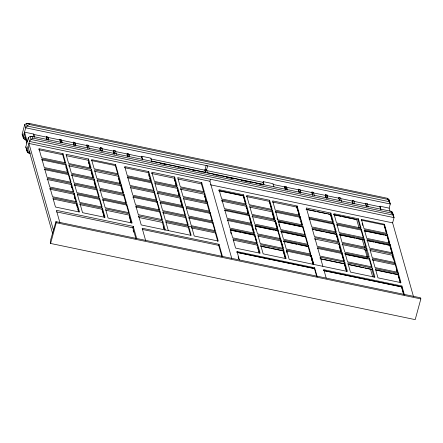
<?xml version="1.0" encoding="UTF-8"?>
<svg xmlns="http://www.w3.org/2000/svg" width="443" height="443" viewBox="0 0 443 443"><rect width="100%" height="100%" fill="white"/><g stroke="black" fill="none" stroke-linecap="round" stroke-linejoin="round"><path stroke-width="0.66" d="M296.677 208.083L297.164 206.023L272.639 200.9L275.247 210.115L299.773 215.243L297.164 206.023L296.871 207.108L299.285 215.647M313.688 264.41L311.091 255.234L310.698 256.674M26.37 140.066L25.024 139.783L23.712 138.637L22.15 134.063L24.758 124.511L26.453 123.542L28.889 123.364L387.415 198.276L388.771 199.245L390.289 204.001L389.153 208.144L390.056 211.333M30.107 153.533L28.756 153.25L27.494 152.359L25.794 146.938L28.352 137.563L30.157 136.444L32.394 136.366L391.086 211.317L392.371 212.131L394.043 217.635L392.62 222.862L413.513 296.694M34.244 136.959L33.618 134.046L24.509 132.141L27.217 141.71M46.952 139.611L46.332 136.699L47.85 137.02L48.752 140.209M48.475 139.927L47.85 137.02M60.425 142.43L59.849 139.335L61.372 139.65L62.275 142.84M49.821 189.178L50.114 188.098L74.158 193.12L76.6 201.748L52.556 196.725L50.114 188.098M64.927 162.609L62.701 154.745L62.995 153.666L38.951 148.643L41.548 157.819L65.592 162.841L62.995 153.666M67.912 172.803L65.658 164.846L65.902 163.943L41.858 158.921L44.3 167.543L68.344 172.565L65.902 163.943M73.898 145.243L73.322 142.148L74.839 142.469L75.742 145.658M75.238 144.922L74.839 142.469M70.664 182.533L68.41 174.57L68.654 173.667L44.61 168.645L47.052 177.272L71.096 182.294L68.654 173.667M50.602 243.456L56.255 222.724L55.945 221.622L420.54 297.807L420.85 298.909L415.196 319.636L50.602 243.456L50.286 242.354L50.723 239.641L55.945 221.622M73.178 191.775L71.113 184.476L71.406 183.396L47.362 178.374L49.804 186.996L73.848 192.018L71.406 183.396M74.147 185.113L74.446 184.028L96.939 188.729L99.382 197.356L76.883 192.655L74.446 184.028M87.371 148.056L86.795 144.966L88.312 145.282L89.215 148.471M75.93 201.504L73.865 194.206L74.158 193.12M90.405 168.124L88.185 160.261L88.528 158.998L66.029 154.297L68.626 163.473L91.125 168.174L88.528 158.998M78.848 211.815L76.617 203.93L76.91 202.85L52.867 197.827L55.475 207.025L79.518 212.047L76.91 202.85M93.157 177.837L91.092 170.538L91.435 169.276L68.942 164.574L71.378 173.202L93.877 177.903L91.435 169.276M99.825 149.402L99.968 148.859L100.511 150.775M100.843 150.875L100.118 148.322L100.317 147.602L101.835 147.918L102.737 151.107M101.835 147.918L101.635 148.638L113.591 151.135L114.311 153.688M95.959 187.383L93.894 180.085L94.187 179.005L71.694 174.304L74.131 182.931L96.629 187.627L94.187 179.005M98.711 197.113L96.646 189.814L96.939 188.729M101.696 207.318L99.448 199.361L99.692 198.458L77.198 193.757L79.635 202.385L102.134 207.08L99.692 198.458M113.591 151.135L113.834 150.232L115.352 150.554L116.437 154.38M104.565 217.806L102.15 209.268L102.444 208.182L79.95 203.487L82.553 212.684L105.046 217.38L102.444 208.182M117.772 174.082L115.363 165.56L115.606 164.658L91.563 159.635L94.16 168.811L118.203 173.833L115.606 164.658M120.236 183.496L118.17 176.198L118.514 174.935L94.47 169.913L96.912 178.535L120.956 183.563L118.514 174.935M127.783 156.501L127.207 153.411L128.725 153.727L129.627 156.916M123.038 193.043L120.972 185.744L121.266 184.665L97.222 179.636L99.664 188.264L123.708 193.286L121.266 184.665M127.623 176.84L130.065 185.462L154.109 190.49L151.667 181.863L127.623 176.84L127.374 177.737L151.417 182.765L153.671 190.728M125.978 203.431L123.724 195.468L124.018 194.388L99.974 189.366L102.416 197.988L126.46 203.016L124.018 194.388M128.78 212.978L126.526 205.015L126.77 204.118L102.726 199.09L105.168 207.717L129.212 212.74L126.77 204.118M142.308 159.535L141.588 156.988L141.782 156.263L150.891 158.168L151.716 161.075L205.901 172.399L205.076 169.492L206.599 169.807L207.418 172.715L264.039 184.548L263.22 181.641L273.082 183.701L273.984 186.891M131.41 222.99L129.179 215.104L129.522 213.842L105.478 208.819L108.081 218.017L132.125 223.039L129.522 213.842M135.979 238.86L132.856 227.829L133.249 226.384L56.405 210.331L59.899 222.663M150.875 181.187L148.46 172.665L148.759 171.585L124.716 166.562L127.313 175.738L151.351 180.761L148.759 171.585M138.421 216.887L138.681 215.924L162.725 220.946L165.278 229.967M151.417 182.765L151.667 181.863M156.373 200.635L154.125 192.672L154.419 191.592L130.375 186.564L132.817 195.191L156.861 200.214L154.419 191.592M159.175 210.181L156.922 202.218L157.171 201.316L133.127 196.293L135.569 204.915L159.613 209.943L157.171 201.316M161.928 219.905L159.679 211.942L159.923 211.045L135.879 206.017L138.321 214.645L162.365 219.667L159.923 211.045M164.519 230.122L162.332 222.392L162.725 220.946M176.547 186.126L174.326 178.263L174.669 177.001L151.794 172.222L154.391 181.397L177.266 186.176L174.669 177.001M179.531 196.321L177.283 188.358L177.577 187.278L154.701 182.499L157.143 191.121L180.019 195.9L177.577 187.278M182.289 206.045L180.035 198.087L180.329 197.002L157.453 192.223L159.895 200.851L182.771 205.63L180.329 197.002M185.085 215.591L182.837 207.634L183.081 206.731L160.205 201.953L162.647 210.575L185.523 215.353L183.081 206.731M187.793 225.498L185.539 217.541L185.833 216.455L162.958 211.676L165.4 220.304L188.275 225.083L185.833 216.455M190.523 235.15L188.292 227.265L188.585 226.185L191.188 235.383L141.234 224.944L138.681 215.924M205.541 172.537L204.882 170.212L206.161 165.527M203.63 191.786L201.404 183.917L201.748 182.66L177.704 177.632L180.301 186.808L204.345 191.836L201.748 182.66M206.599 169.807L207.678 165.843M206.377 201.493L204.312 194.195L204.655 192.938L180.611 187.91L183.053 196.537L207.097 201.559M231.755 258.419L209.921 181.253L210.458 179.271M209.367 211.704L207.114 203.741L207.407 202.661L183.363 197.639L185.805 206.261L209.849 211.289L204.655 192.938M212.169 221.251L209.916 213.288L210.159 212.391L186.115 207.363L188.557 215.99L212.601 221.013L210.159 212.391M214.921 230.98L212.668 223.017L212.911 222.115L188.868 217.092L191.31 225.714L215.353 230.742L212.911 222.115M221.699 201.111L221.998 200.026L246.524 205.153L248.96 213.759L224.435 208.631L221.998 200.026M217.79 241.463L215.37 232.924L215.663 231.844L165.71 221.406L168.312 230.604M221.843 256.425L218.72 245.389L219.014 244.303L142.17 228.25L145.658 240.582M243.606 194.831L246.214 204.051L221.683 198.924L219.075 189.709L243.606 194.831L243.312 195.917L218.781 190.789M246.524 205.153L246.086 206.776L246.646 208.758M236.839 252.288L237.038 251.569L314.641 267.782L317.205 276.836M248.927 216.123L249.276 214.861L224.745 209.733L227.187 218.36L251.713 223.482L249.276 214.861M263.679 184.687L263.02 182.361L263.22 181.641M251.635 226.03L252.028 224.584L227.497 219.462L229.939 228.084L254.465 233.212L252.028 224.584M256.835 242.997L254.581 235.034L254.78 234.314L230.249 229.186L232.691 237.813L257.217 242.941L254.78 234.314M257.09 245.66L257.533 244.038L233.001 238.915L235.598 248.091L260.13 253.219L257.533 244.038M269.599 200.264L272.207 209.484L249.248 204.683L246.64 195.468L269.599 200.264L269.305 201.349L271.725 209.888M272.03 212.385L272.523 210.586L249.564 205.785L251.995 214.395L274.953 219.191L272.523 210.586M275.297 212.18L275.557 211.217L300.088 216.345L302.519 224.95L277.994 219.822L275.557 211.217M277.224 229.336L274.97 221.373L275.269 220.293L280.463 238.644L257.505 233.849L255.063 225.221L278.021 230.017L277.772 230.919M275.009 221.572L275.352 220.309L252.311 215.492L254.753 224.119L277.794 228.937L275.352 220.309M284.594 187.821L284.694 187.461L285.237 189.371M285.563 189.471L284.938 186.558L286.455 186.874L287.357 190.064M287.081 189.787L286.455 186.874M278.304 220.924L280.746 229.552L305.271 234.679L302.835 226.052L278.304 220.924L278.104 221.65L302.635 226.772L304.889 234.735M282.54 248.124L280.48 240.826L280.773 239.746L283.215 248.368M280.513 241.025L280.856 239.763L257.815 234.951L260.257 243.572L283.298 248.39L280.856 239.763M299.036 192.284L298.46 189.194L299.977 189.51L300.88 192.699M285.358 258.778L283.132 250.915L283.526 249.47L260.567 244.674L263.164 253.85L286.123 258.646L283.526 249.47M299.977 189.51L299.828 190.053L311.783 192.55L312.503 195.103M286.953 252.992L286.399 251.026L286.643 250.123M300.088 216.345L299.695 217.784L300.254 219.772M311.783 192.55L311.933 192.007L313.45 192.323L314.353 195.513M302.635 226.772L302.835 226.052M307.592 244.641L305.338 236.678L305.587 235.776L281.056 230.653L283.498 239.275L308.023 244.403L305.587 235.776M310.344 254.371L308.09 246.408L308.339 245.505L283.808 240.377L286.25 249.005L310.781 254.132L308.339 245.505M325.976 197.916L325.256 195.363L325.45 194.643L326.967 194.959L327.87 198.148M327.316 197.595L326.773 195.679L326.967 194.959M310.831 256.514L311.174 255.251L286.56 250.107L289.157 259.282L347.406 271.454L344.809 262.278L320.283 257.15L320.018 258.114M316.64 276.26L314.447 268.502L314.641 267.782M332.964 222.89L330.544 214.334L330.888 213.072L306.357 207.944L311.711 226.871L336.243 231.994L333.806 223.388L309.275 218.266L309.081 218.986L333.607 224.092L335.86 232.054M339.449 200.729L338.729 198.176L338.923 197.456L340.44 197.777L341.525 201.604M333.413 224.834L333.806 223.388M404.481 295.071L401.923 286.017L323.833 269.704L323.584 270.601L401.674 286.92L403.872 294.678M338.325 241.479L336.259 234.181L336.553 233.096L312.022 227.973L314.464 236.595L338.995 241.723L336.553 233.096M338.812 244.625L339.305 242.825L314.779 237.697L317.216 246.325L341.747 251.447L339.305 242.825M351.952 201.897L352.052 201.532M352.921 203.547L352.346 200.452L353.863 200.768L354.765 203.957M353.863 200.768L353.713 201.31L365.669 203.808L366.394 206.36M344.067 261.414L341.813 253.451L342.057 252.549L317.531 247.427L319.968 256.048L344.499 261.176L342.057 252.549M344.848 254.088L345.091 253.186L369.573 258.302L372.009 266.924L347.534 261.813L345.091 253.186M346.642 271.587L344.416 263.718L344.809 262.278M333.679 214.606L358.105 219.9L360.524 228.461M358.105 219.9L358.398 218.82L333.922 213.703L336.53 222.923L361.006 228.04L358.398 218.82M361.433 219.457L364.041 228.671L387.055 233.478L384.446 224.263L361.433 219.457L361.239 220.177L384.247 224.983L386.673 233.544M365.669 203.808L365.768 203.448L367.286 203.763L368.188 206.953M367.286 203.763L367.186 204.123L379.9 206.781L380.62 209.334M363.321 237.985L361.073 230.039L361.316 229.136L336.841 224.025L339.277 232.63L363.753 237.747L361.316 229.136M339.344 234.635L363.769 239.929L365.835 247.227M363.769 239.929L364.063 238.849L339.587 233.732L342.029 242.36L366.505 247.471L364.063 238.849M342.046 244.542L365.004 249.337L364.81 250.057L366.328 250.378L368.205 257.012M366.328 250.378L366.815 248.573L342.339 243.456L344.781 252.084L369.257 257.2L366.815 248.573M389.153 208.144L380.05 206.239L380.543 209.312M371.577 267.162L369.324 259.199L369.573 258.302M372.308 260.013L372.607 258.933L395.616 263.74L400.965 282.645L377.957 277.839L375.359 268.663L398.368 273.469L398.074 274.549L400.489 283.071M370.409 269.15L348.176 264.316M374.152 277.335L371.932 269.471L372.325 268.026L347.849 262.915L350.441 272.091L374.916 277.202L372.325 268.026M384.153 225.343L384.446 224.263M389.369 243.428L387.121 235.482L387.365 234.58L364.356 229.773L366.787 238.378L389.801 243.185L387.365 234.58M392.121 253.152L389.868 245.189L390.111 244.287L367.103 239.48L369.54 248.108L392.553 252.914L390.111 244.287M394.774 263.242L392.52 255.279L392.863 254.016L369.855 249.21L372.292 257.832L395.306 262.644L392.863 254.016M397.576 272.788L395.322 264.825L395.616 263.74M401.674 286.92L401.923 286.017M24.758 124.511L25.694 127.817L390.289 204.001L389.475 201.726L387.725 199.378L29.205 124.466L27.156 126.017L25.694 127.817L23.086 137.369L25.788 137.934M28.352 137.563L29.448 141.45L394.043 217.635L393.223 215.148L391.579 213.061L32.887 138.111L31.01 139.462L29.448 141.45L26.89 150.825L29.592 151.39M27.809 123.824L26.453 123.542L27.156 126.017L389.475 201.726L388.771 199.245M33.518 134.406L46.233 137.059M47.75 137.38L59.705 139.877M61.223 140.193L73.178 142.69M74.695 143.006L86.645 145.503M88.163 145.825L100.118 148.322M115.108 151.451L127.063 153.948M128.581 154.269L141.588 156.988M150.698 158.887L204.882 170.212M206.399 170.527L263.02 182.361M272.888 184.421L284.843 186.918M286.361 187.234L298.311 189.731M313.301 192.866L325.256 195.363M326.773 195.679L338.729 198.176M340.246 198.497L352.196 200.995M151.871 161.629L153.228 161.911M160.676 163.467L166.097 164.597M177.61 167.005L178.966 167.288M180.318 167.57L183.025 168.135M192.511 170.118L195.895 170.826M199.284 171.535L201.991 172.1M213.642 174.536L217.009 175.24M218.36 175.522L221.057 176.081M226.451 177.211L227.796 177.493M229.147 177.776L233.865 178.762M241.28 180.307L246.668 181.436M248.019 181.719L250.716 182.278M256.109 183.408L257.455 183.69M258.806 183.972L263.524 184.958M31.508 136.726L30.157 136.444L31.01 139.462L393.223 215.148L392.371 212.131M25.705 139.052L23.712 138.637L23.014 136.156M209.921 181.253L28.911 143.432L53.376 229.906M210.392 184.781L392.62 222.862M91.319 160.538L115.363 165.56M38.657 149.723L62.701 154.745M124.417 167.642L148.46 172.665M66.35 155.698L88.185 160.261M151.451 173.479L174.326 178.263M178.025 179.033L201.404 183.917M218.831 190.612L243.362 195.734L245.776 204.278M246.347 196.548L269.388 201.366L271.62 209.246M272.423 201.997L296.954 207.125M333.629 214.789L341.055 216.339M342.406 216.621L355.912 219.446M306.013 209.207L330.544 214.334M306.628 209.528L315.909 211.466M317.232 211.743L326.513 213.681M327.842 213.958L330.495 214.512L332.726 222.414M30.196 152.924L27.494 152.359L26.984 150.576M41.614 159.818L65.658 164.846M155.078 183.718L177.283 188.358M68.593 165.837L91.092 170.538M94.796 171.314L118.17 176.198M180.268 189.172L204.312 194.195M308.965 217.164L333.496 222.286L330.888 213.072M276.05 212.258L299.917 217.242L301.982 224.54M336.597 224.928L361.073 230.039M364.107 230.676L387.121 235.482M222.358 201.227L246.225 206.216L248.29 213.515M364.523 230.936L383.749 234.951M385.078 235.227L386.401 235.504M249.869 207.169L272.257 211.843L274.322 219.141M44.366 169.547L68.41 174.57M71.395 175.384L93.894 180.085M96.928 180.722L120.972 185.744M130.746 187.788L154.125 192.672M157.16 193.303L180.035 198.087M183.74 198.857L207.114 203.741M224.546 210.453L249.077 215.58L251.331 223.543M278.143 221.843L302.669 226.971M366.854 240.383L389.868 245.189M252.012 216.577L274.97 221.373M312.393 229.192L336.259 234.181M339.294 234.812L354.826 238.057M356.178 238.34L361.577 239.469M367.275 240.66L373.909 242.044M375.232 242.321L384.513 244.265M385.842 244.542L389.153 245.234M312.343 229.374L313.666 229.651M314.995 229.928L324.276 231.866M325.599 232.143L336.209 234.358L338.087 240.992M132.878 197.196L156.922 202.218M159.962 202.85L182.837 207.634M186.536 208.404L209.916 213.288M47.069 179.454L71.113 184.476M74.812 185.252L96.646 189.814M99.681 190.446L123.724 195.468M254.863 225.941L277.822 230.737L280.076 238.699M227.248 220.365L251.779 225.487L254.033 233.45M256.165 226.406L273.724 230.072M275.075 230.354L277.855 230.936M280.895 231.573L305.338 236.678M280.845 231.75L283.498 232.304M284.821 232.581L305.377 236.878M314.43 238.96L338.961 244.087L341.027 251.386M370.187 250.611L392.52 255.279M77.614 194.798L99.448 199.361M102.483 199.992L126.526 205.015M135.636 206.92L159.679 211.942M188.624 217.995L212.668 223.017M50.491 189.322L73.865 194.206M162.664 212.756L185.539 217.541M230.05 229.911L254.581 235.034M231.329 230.366L240.61 232.304M241.939 232.581L251.22 234.524M252.543 234.801L254.531 235.216L256.785 243.179M283.564 241.28L308.09 246.408M317.282 248.329L341.813 253.451M345.512 254.227L369.324 259.199M258.197 236.169L280.48 240.826M283.598 241.479L286.25 242.033M287.573 242.31L296.854 244.248M298.183 244.525L307.464 246.463M345.474 254.409L367.081 258.922M372.989 260.157L395.322 264.825M53.243 199.045L76.617 203.93M79.651 204.566L102.15 209.268M166.086 222.624L188.292 227.265M191.326 227.901L215.37 232.924M105.805 210.22L129.179 215.104M138.958 217.507L162.332 222.392M398.058 272.367L375.049 267.561L372.607 258.933M286.399 251.026L310.842 256.132L313.256 264.654M233.367 240.134L257.233 245.123L259.46 252.986M375.742 269.881L398.074 274.549M260.899 246.075L283.265 250.749L285.491 258.618M376.146 270.158L392.061 273.486M393.384 273.763L398.024 274.732L400.25 282.595M260.849 246.258L270.302 248.235M271.653 248.517L283.132 250.915M320.549 258.734L344.416 263.718M348.126 264.493L363.659 267.738M365.01 268.021L371.932 269.471M321.164 259.05L322.493 259.327M323.816 259.604L343.707 263.762M142.546 229.468L218.72 245.389M56.687 211.909L132.856 227.829M237.514 252.427L314.447 268.502M237.066 252.46L314.458 268.63M323.567 270.535L401.469 286.809L403.684 294.639M56.255 222.724L420.85 298.909M22.15 134.063L22.798 135.636M25.794 146.938L26.818 149.978M387.415 198.276L387.725 199.378M391.086 211.317L391.579 213.061M380.05 206.239L380.952 209.434M384.336 226.002L386.379 233.228M387.066 235.643L389.319 243.606M389.818 245.372L392.072 253.33M392.371 255.816L393.312 259.133M396.252 269.527L396.817 271.515M365.768 203.448L366.488 206.001M362.169 223.466L362.728 225.443M352.346 200.452L353.248 203.642M356.637 219.401L359.051 227.946M362.302 239.43L364.556 247.393M365.004 249.337L367.258 257.3M370.459 268.973L372.685 276.836M338.923 197.456L339.825 200.646M325.45 194.643L326.535 198.47M333.839 225.974L334.399 227.962M334.775 229.286L335.711 232.597M341.714 253.811L343.779 261.11M344.366 263.901L346.409 271.11M339.188 245.954L340.689 251.264M311.933 192.007L312.836 195.197M320.283 257.15L322.881 266.326M323.833 269.704L326.209 278.11M300.193 191.326L300.731 193.242M298.46 189.194L299.363 192.384M311.174 255.251L313.771 264.427M297.142 207.784L299.186 215.01M300.631 221.096L301.755 225.066M311.252 258.64L311.811 260.606M312.182 261.918L312.736 263.884M284.938 186.558L285.663 189.111M278.857 224.302L279.422 226.29M277.08 218.089L277.639 220.077M272.218 213.05L274.09 219.667M255.428 227.935L255.993 229.923M243.495 196.57L245.544 203.797M249.68 218.776L250.804 222.757M251.818 226.694L253.512 232.664M247.022 210.087L248.146 214.058M257.643 247.631L258.203 249.597M258.574 250.904L259.127 252.87M237.038 251.569L239.419 259.975M238.124 256.813L238.672 258.756M230.615 231.899L231.18 233.887M215.663 231.844L218.266 241.042L194.222 236.014L191.62 226.816M219.014 244.303L222.502 256.641M204.511 195.956L205.037 197.816M205.386 199.051L206.084 201.526M177.477 190.119L178.003 191.974M178.352 193.214L178.878 195.07M180.079 199.311L181.957 205.945M174.359 179.454L174.919 181.42M175.284 182.726L176.214 185.994M148.638 174.697L149.191 176.657M149.562 177.964L150.116 179.93M163.251 226.705L163.81 228.671M141.782 156.263L142.685 159.452M128.758 154.906L129.301 156.822M127.207 153.411L128.11 156.6M126.914 154.491L127.457 156.407M113.834 150.232L114.92 154.064M113.624 152.314L114.167 154.23M133.249 226.384L136.743 238.716M120.878 186.126L122.755 192.76M118.541 178.573L119.067 180.434M119.416 181.669L119.942 183.529M129.223 216.322L131.078 222.879M133.138 230.155L133.686 232.099M100.317 147.602L101.397 151.428M86.795 144.966L87.697 148.156M102.056 209.65L104.282 217.513M94.126 181.973L95.627 187.284M88.406 162.11L88.96 164.071M89.331 165.383L89.885 167.343M91.114 171.679L92.687 177.25M73.322 142.148L74.225 145.337M61.405 140.83L61.942 142.746M59.849 139.335L60.752 142.524M65.808 166.784L66.334 168.639M66.683 169.879L67.209 171.734M76.478 204.494L77.403 207.773M77.774 209.079L78.333 211.045M71.113 185.883L71.672 187.876M74.236 196.936L74.801 198.929M46.332 136.699L47.235 139.888M33.618 134.046L34.521 137.236M28.889 123.364L29.205 124.466M32.394 136.366L32.887 138.111M28.025 146.677L52.495 233.151M24.116 133.581L26.824 143.15"/></g></svg>
